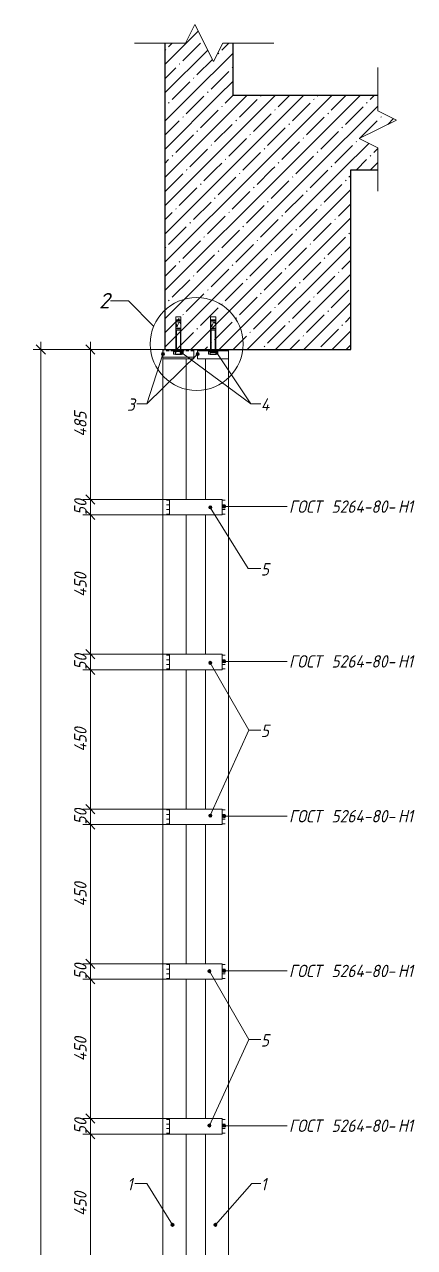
# Model space of a CAD drawing. Header units: millimetres. Extents: x 1214 to 43479, y -809 to 8550.
# Drawn here: x 28917 to 30175, y 4598 to 8550 of the extents above; entities that cross this region are included whole.
import ezdxf

# ---------------------------------------------------------------- set-up
doc = ezdxf.new("R2010")
doc.units = ezdxf.units.MM
doc.linetypes.add('200_ШТРИХ_ш1п0_6_', pattern=[16, 10, -6])
for name, color, linetype, lineweight in [('A-ANNO-DIMS', 7, 'Continuous', 9), ('A-ANNO-DIMS-20', 7, 'Continuous', 9), ('A-DETL-1', 7, '200_ШТРИХ_ш1п0_6_', 5), ('A-DETL-2', 7, 'Continuous', 5), ('A-DETL-GENF-2', 7, 'Continuous', 5), ('A-FLOR-FNSH-1', 7, 'Continuous', 30), ('A-FLOR-PATT-1', 7, 'Continuous', 5), ('A-GENM', 7, 'Continuous', 9), ('A-GENM-IDEN', 7, 'Continuous', 9), ('A-WALL-1', 7, 'Continuous', 30), ('A-WALL-PATT-1', 7, 'Continuous', 5), ('G-ANNO-TEXT', 7, 'Continuous', 9)]:
    doc.layers.add(name, color=color, linetype=linetype, lineweight=lineweight)
doc.styles.add('ISOCPEUR_I_4', font='isocpeui.ttf', dxfattribs={"width": 0.9, "height": 40})
doc.styles.add('ISOCPEUR_I_5', font='isocpeui.ttf', dxfattribs={"height": 50})
doc.dimstyles.new('ISO-2_0_0_9К_Средний', dxfattribs={"dimscale": 304.8, "dimtxt": 39.839247, "dimasz": 0.098425, "dimexe": 0.07874, "dimexo": 0, "dimgap": 0, "dimtad": 1, "dimdec": 0, "dimzin": 0, "dimdsep": 46, "dimtxsty": 'ISOCPEUR_I_4', "dimblk1": 'OBLIQUE', "dimblk2": 'OBLIQUE', "dimsah": 1, "dimcen": 0.09, "dimdle": 0.07874, "dimazin": 0, "dimtfac": 1, "dimtdec": 4, "dimtix": 1, "dimtmove": 0, "dimatfit": 3, "dimfxl": 1, "dimtvp": 1, "dimtolj": 1, "dimtzin": 0, "dimarcsym": 2})
pattern_1 = [(45, (30385.47, 6790), (-45.6197, 45.6197), []), (45, (30431.09, 6790), (-45.6197, 45.6197), [80.645, -16.129, 2.682, -13.447])]

# ---------------------------------------------------------------- blocks, each defined once
blk = doc.blocks.new('Фахверк_Влож_Полоса боковая - Полоса_Фахверка-25655111-АР1_1_Ф-16')
at = {"layer": 'A-GENM'}
for p, q in [((-27085, 6965), (-27085, 7015)), ((-26915, 7015), (-27085, 7015)), ((-26915, 7015), (-26915, 6965)), ((-27085, 6965), (-26915, 6965))]:
    blk.add_line(p, q, dxfattribs=at)
blk = doc.blocks.new('Фахверк_Влож_Уголок - Уголок_Фахверка-26832616-АР1_1_Ф-16')
at = {"layer": 'A-GENM'}
for p, q in [((-26969, 7470), (-26969, 7015)), ((-26894, -124), (-26894, 7470)), ((-26969, 6965), (-26969, 6515)), ((-26969, 6465), (-26969, 6015)), ((-26969, 5965), (-26969, 5515)), ((-26969, 5465), (-26969, 5015)), ((-26969, 4965), (-26969, 4515)), ((-26969, 4465), (-26969, 4015)), ((-26969, 3965), (-26969, 3515)), ((-26969, 3465), (-26969, 3015)), ((-26969, 2965), (-26969, 2515)), ((-26969, 2465), (-26969, 2015)), ((-26969, 1965), (-26969, 1515)), ((-26969, 1465), (-26969, 1015)), ((-26969, 965), (-26969, 515)), ((-26969, 465), (-26969, 15)), ((-26969, -35), (-26969, -124)), ((-26894, -124), (-26969, -124))]:
    blk.add_line(p, q, dxfattribs=at)
blk = doc.blocks.new('Фахверк_Влож_Полоса верхняя - Полоса верхняя_Фахверка-25545440-АР1_1_Ф-16')
at = {"layer": 'A-GENM'}
for p, q in [((-27106, 7475), (-27106, 7500)), ((-27106, 7500), (-27100, 7500)), ((-27106, 7470), (-27106, 7475)), ((-27106, 7475), (-27006, 7475)), ((-27106, 7470), (-27006, 7470)), ((-27006, 7500), (-27006, 7475)), ((-27006, 7475), (-27006, 7470))]:
    blk.add_line(p, q, dxfattribs=at)
blk = doc.blocks.new('Фахверк_Влож_Полоса верхняя - Полоса верхняя_Фахверка-V32-АР1_1_Ф-16')
at = {"layer": 'A-GENM'}
for p, q in [((-26994, 7495), (-26994, 7500)), ((-26994, 7470), (-26994, 7495)), ((-26894, 7495), (-26994, 7495)), ((-26994, 7470), (-26894, 7470)), ((-26894, 7500), (-26894, 7495)), ((-26894, 7495), (-26894, 7470))]:
    blk.add_line(p, q, dxfattribs=at)
blk = doc.blocks.new('Фахверк_Влож_Уголок - Уголок_Фахверка-26832617-АР1_1_Ф-16')
at = {"layer": 'A-GENM'}
for p, q in [((-27106, 7470), (-27031, 7470)), ((-27106, 7470), (-27106, -124)), ((-27031, 7015), (-27031, 7470)), ((-27031, 6515), (-27031, 6965)), ((-27031, 6015), (-27031, 6465)), ((-27031, 5515), (-27031, 5965)), ((-27031, 5015), (-27031, 5465)), ((-27031, 4515), (-27031, 4965)), ((-27031, 4015), (-27031, 4465)), ((-27031, 3515), (-27031, 3965)), ((-27031, 3015), (-27031, 3465)), ((-27031, 2515), (-27031, 2965)), ((-27031, 2015), (-27031, 2465)), ((-27031, 1515), (-27031, 1965)), ((-27031, 1015), (-27031, 1465)), ((-27031, 515), (-27031, 965)), ((-27031, 15), (-27031, 465)), ((-27031, -124), (-27031, -35)), ((-27031, -124), (-27106, -124))]:
    blk.add_line(p, q, dxfattribs=at)
blk = doc.blocks.new('Фахверк_Влож_Анкерный болт - Анкерный болт_Фахверка-25085591-АР1_1_Ф-16')
at = {"layer": 'A-GENM'}
for p, q in [((-26954, 7495), (-26954, 7490)), ((-26944, 7490), (-26954, 7490)), ((-26934, 7490), (-26944, 7490)), ((-26934, 7490), (-26934, 7495))]:
    blk.add_line(p, q, dxfattribs=at)
blk = doc.blocks.new('DET_L_Линия разрыва1 - М20-27083816-АР1_1_Ф-16')
at = {"layer": 'A-DETL-GENF-2'}
for p, q in [((-26412.6, 8410.9), (-26412.6, 8270.9)), ((-26412.6, 8270.9), (-26352.6, 8240.9)), ((-26352.6, 8240.9), (-26472.6, 8180.9)), ((-26472.6, 8180.9), (-26412.6, 8150.9)), ((-26412.6, 8150.9), (-26412.6, 8010.9))]:
    blk.add_line(p, q, dxfattribs=at)
blk = doc.blocks.new('DET_L_Линия разрыва1 - М20-27084499-АР1_1_Ф-16')
at = {"layer": 'A-DETL-GENF-2'}
for p, q in [((-27033, 8489.7), (-27003, 8549.7)), ((-27003, 8549.7), (-26943, 8429.7)), ((-27198, 8489.7), (-27033, 8489.7)), ((-26943, 8429.7), (-26913, 8489.7)), ((-26913, 8489.7), (-26748, 8489.7))]:
    blk.add_line(p, q, dxfattribs=at)
blk = doc.blocks.new('DIMBLOCK95-АР1_1_Ф-16')
at = {"layer": 'A-ANNO-DIMS-20', "lineweight": 20}
for p, q in [((29129.4, 4965), (29114.4, 4980)), ((29129.4, 4965), (29144.4, 4950)), ((29129.4, 4515), (29114.4, 4530)), ((29129.4, 4515), (29144.4, 4500))]:
    blk.add_line(p, q, dxfattribs=at)
at = {"layer": 'A-ANNO-DIMS-20'}
for p, q in [((29384.5, 4965), (29105.4, 4965)), ((29129.4, 4515), (29129.4, 4965)), ((29129.4, 4965), (29384.5, 4965)), ((29384.5, 4515), (29105.4, 4515)), ((29129.4, 4515), (29384.5, 4515))]:
    blk.add_line(p, q, dxfattribs=at)
at = {"layer": 'A-ANNO-DIMS-20', "color": 0, "insert": (29077.2, 4700.5), "char_height": 40, "width": 94.695, "attachment_point": 1, "rotation": 90, "line_spacing_factor": 1.149209, "style": 'ISOCPEUR_I_4'}
blk.add_mtext('450', dxfattribs=at)
blk = doc.blocks.new('_Oblique')
at = {"color": 0, "linetype": 'ByBlock', "lineweight": -2}
blk.add_line((-0.5, -0.5), (0.5, 0.5), dxfattribs=at)
blk = doc.blocks.new('DIMBLOCK96-АР1_1_Ф-16')
at = {"layer": 'A-ANNO-DIMS-20', "lineweight": 20}
for p, q in [((29129.4, 5015), (29114.4, 5030)), ((29129.4, 4965), (29114.4, 4980)), ((29129.4, 5015), (29144.4, 5000)), ((29129.4, 4965), (29144.4, 4950))]:
    blk.add_line(p, q, dxfattribs=at)
at = {"layer": 'A-ANNO-DIMS-20'}
for p, q in [((29384.5, 5015), (29105.4, 5015)), ((29129.4, 4965), (29129.4, 5015)), ((29129.4, 5015), (29384.5, 5015)), ((29384.5, 4965), (29105.4, 4965)), ((29129.4, 4965), (29384.5, 4965))]:
    blk.add_line(p, q, dxfattribs=at)
at = {"layer": 'A-ANNO-DIMS-20', "color": 0, "insert": (29077.2, 4964.7), "char_height": 40, "width": 60.678, "attachment_point": 1, "rotation": 90, "line_spacing_factor": 1.149209, "style": 'ISOCPEUR_I_4'}
blk.add_mtext('50', dxfattribs=at)
blk = doc.blocks.new('DIMBLOCK97-АР1_1_Ф-16')
at = {"layer": 'A-ANNO-DIMS-20'}
for p, q in [((29384.5, 5465), (29105.4, 5465)), ((29129.4, 5015), (29129.4, 5465)), ((29129.4, 5465), (29384.5, 5465)), ((29384.5, 5015), (29105.4, 5015)), ((29129.4, 5015), (29384.5, 5015))]:
    blk.add_line(p, q, dxfattribs=at)
at = {"layer": 'A-ANNO-DIMS-20', "lineweight": 20}
for p, q in [((29129.4, 5465), (29114.4, 5480)), ((29129.4, 5465), (29144.4, 5450)), ((29129.4, 5015), (29114.4, 5030)), ((29129.4, 5015), (29144.4, 5000))]:
    blk.add_line(p, q, dxfattribs=at)
at = {"layer": 'A-ANNO-DIMS-20', "color": 0, "insert": (29077.2, 5200.5), "char_height": 40, "width": 94.695, "attachment_point": 1, "rotation": 90, "line_spacing_factor": 1.149209, "style": 'ISOCPEUR_I_4'}
blk.add_mtext('450', dxfattribs=at)
blk = doc.blocks.new('DIMBLOCK98-АР1_1_Ф-16')
at = {"layer": 'A-ANNO-DIMS-20'}
for p, q in [((29384.5, 5515), (29105.4, 5515)), ((29129.4, 5465), (29129.4, 5515)), ((29129.4, 5515), (29384.5, 5515)), ((29384.5, 5465), (29105.4, 5465)), ((29129.4, 5465), (29384.5, 5465))]:
    blk.add_line(p, q, dxfattribs=at)
at = {"layer": 'A-ANNO-DIMS-20', "lineweight": 20}
for p, q in [((29129.4, 5515), (29114.4, 5530)), ((29129.4, 5515), (29144.4, 5500)), ((29129.4, 5465), (29114.4, 5480)), ((29129.4, 5465), (29144.4, 5450))]:
    blk.add_line(p, q, dxfattribs=at)
at = {"layer": 'A-ANNO-DIMS-20', "color": 0, "insert": (29077.2, 5464.7), "char_height": 40, "width": 60.678, "attachment_point": 1, "rotation": 90, "line_spacing_factor": 1.149209, "style": 'ISOCPEUR_I_4'}
blk.add_mtext('50', dxfattribs=at)
blk = doc.blocks.new('DIMBLOCK99-АР1_1_Ф-16')
at = {"layer": 'A-ANNO-DIMS-20', "lineweight": 20}
for p, q in [((29129.4, 5965), (29114.4, 5980)), ((29129.4, 5965), (29144.4, 5950)), ((29129.4, 5515), (29114.4, 5530)), ((29129.4, 5515), (29144.4, 5500))]:
    blk.add_line(p, q, dxfattribs=at)
at = {"layer": 'A-ANNO-DIMS-20'}
for p, q in [((29384.5, 5965), (29105.4, 5965)), ((29129.4, 5515), (29129.4, 5965)), ((29129.4, 5965), (29384.5, 5965)), ((29384.5, 5515), (29105.4, 5515)), ((29129.4, 5515), (29384.5, 5515))]:
    blk.add_line(p, q, dxfattribs=at)
at = {"layer": 'A-ANNO-DIMS-20', "color": 0, "insert": (29077.2, 5700.5), "char_height": 40, "width": 94.695, "attachment_point": 1, "rotation": 90, "line_spacing_factor": 1.149209, "style": 'ISOCPEUR_I_4'}
blk.add_mtext('450', dxfattribs=at)
blk = doc.blocks.new('DIMBLOCK100-АР1_1_Ф-16')
at = {"layer": 'A-ANNO-DIMS-20'}
for p, q in [((29384.5, 6015), (29105.4, 6015)), ((29129.4, 5965), (29129.4, 6015)), ((29129.4, 6015), (29384.5, 6015)), ((29384.5, 5965), (29105.4, 5965)), ((29129.4, 5965), (29384.5, 5965))]:
    blk.add_line(p, q, dxfattribs=at)
at = {"layer": 'A-ANNO-DIMS-20', "lineweight": 20}
for p, q in [((29129.4, 6015), (29114.4, 6030)), ((29129.4, 6015), (29144.4, 6000)), ((29129.4, 5965), (29114.4, 5980)), ((29129.4, 5965), (29144.4, 5950))]:
    blk.add_line(p, q, dxfattribs=at)
at = {"layer": 'A-ANNO-DIMS-20', "color": 0, "insert": (29077.2, 5964.7), "char_height": 40, "width": 60.678, "attachment_point": 1, "rotation": 90, "line_spacing_factor": 1.149209, "style": 'ISOCPEUR_I_4'}
blk.add_mtext('50', dxfattribs=at)
blk = doc.blocks.new('DIMBLOCK101-АР1_1_Ф-16')
at = {"layer": 'A-ANNO-DIMS-20'}
for p, q in [((29384.5, 6465), (29105.4, 6465)), ((29129.4, 6015), (29129.4, 6465)), ((29129.4, 6465), (29384.5, 6465)), ((29384.5, 6015), (29105.4, 6015)), ((29129.4, 6015), (29384.5, 6015))]:
    blk.add_line(p, q, dxfattribs=at)
at = {"layer": 'A-ANNO-DIMS-20', "lineweight": 20}
for p, q in [((29129.4, 6465), (29114.4, 6480)), ((29129.4, 6465), (29144.4, 6450)), ((29129.4, 6015), (29114.4, 6030)), ((29129.4, 6015), (29144.4, 6000))]:
    blk.add_line(p, q, dxfattribs=at)
at = {"layer": 'A-ANNO-DIMS-20', "color": 0, "insert": (29077.2, 6200.5), "char_height": 40, "width": 94.695, "attachment_point": 1, "rotation": 90, "line_spacing_factor": 1.149209, "style": 'ISOCPEUR_I_4'}
blk.add_mtext('450', dxfattribs=at)
blk = doc.blocks.new('DIMBLOCK102-АР1_1_Ф-16')
at = {"layer": 'A-ANNO-DIMS-20', "lineweight": 20}
for p, q in [((29129.4, 6515), (29114.4, 6530)), ((29129.4, 6515), (29144.4, 6500)), ((29129.4, 6465), (29114.4, 6480)), ((29129.4, 6465), (29144.4, 6450))]:
    blk.add_line(p, q, dxfattribs=at)
at = {"layer": 'A-ANNO-DIMS-20'}
for p, q in [((29384.5, 6515), (29105.4, 6515)), ((29129.4, 6465), (29129.4, 6515)), ((29129.4, 6515), (29384.5, 6515)), ((29384.5, 6465), (29105.4, 6465)), ((29129.4, 6465), (29384.5, 6465))]:
    blk.add_line(p, q, dxfattribs=at)
at = {"layer": 'A-ANNO-DIMS-20', "color": 0, "insert": (29077.2, 6464.7), "char_height": 40, "width": 60.678, "attachment_point": 1, "rotation": 90, "line_spacing_factor": 1.149209, "style": 'ISOCPEUR_I_4'}
blk.add_mtext('50', dxfattribs=at)
blk = doc.blocks.new('DIMBLOCK103-АР1_1_Ф-16')
at = {"layer": 'A-ANNO-DIMS-20'}
for p, q in [((29384.5, 6965), (29105.4, 6965)), ((29129.4, 6515), (29129.4, 6965)), ((29129.4, 6965), (29384.5, 6965)), ((29384.5, 6515), (29105.4, 6515)), ((29129.4, 6515), (29384.5, 6515))]:
    blk.add_line(p, q, dxfattribs=at)
at = {"layer": 'A-ANNO-DIMS-20', "lineweight": 20}
for p, q in [((29129.4, 6965), (29114.4, 6980)), ((29129.4, 6965), (29144.4, 6950)), ((29129.4, 6515), (29114.4, 6530)), ((29129.4, 6515), (29144.4, 6500))]:
    blk.add_line(p, q, dxfattribs=at)
at = {"layer": 'A-ANNO-DIMS-20', "color": 0, "insert": (29077.2, 6700.5), "char_height": 40, "width": 94.695, "attachment_point": 1, "rotation": 90, "line_spacing_factor": 1.149209, "style": 'ISOCPEUR_I_4'}
blk.add_mtext('450', dxfattribs=at)
blk = doc.blocks.new('DIMBLOCK104-АР1_1_Ф-16')
at = {"layer": 'A-ANNO-DIMS-20'}
for p, q in [((29384.5, 7015), (29105.4, 7015)), ((29129.4, 6965), (29129.4, 7015)), ((29129.4, 7015), (29384.5, 7015)), ((29384.5, 6965), (29105.4, 6965)), ((29129.4, 6965), (29384.5, 6965))]:
    blk.add_line(p, q, dxfattribs=at)
at = {"layer": 'A-ANNO-DIMS-20', "lineweight": 20}
for p, q in [((29129.4, 7015), (29114.4, 7030)), ((29129.4, 7015), (29144.4, 7000)), ((29129.4, 6965), (29114.4, 6980)), ((29129.4, 6965), (29144.4, 6950))]:
    blk.add_line(p, q, dxfattribs=at)
at = {"layer": 'A-ANNO-DIMS-20', "color": 0, "insert": (29077.2, 6964.7), "char_height": 40, "width": 60.678, "attachment_point": 1, "rotation": 90, "line_spacing_factor": 1.149209, "style": 'ISOCPEUR_I_4'}
blk.add_mtext('50', dxfattribs=at)
blk = doc.blocks.new('DIMBLOCK105-АР1_1_Ф-16')
at = {"layer": 'A-ANNO-DIMS-20', "lineweight": 20}
for p, q in [((29129.4, 7500), (29114.4, 7515)), ((29129.4, 7500), (29144.4, 7485)), ((29129.4, 7015), (29114.4, 7030)), ((29129.4, 7015), (29144.4, 7000))]:
    blk.add_line(p, q, dxfattribs=at)
at = {"layer": 'A-ANNO-DIMS-20'}
for p, q in [((29129.4, 7015), (29129.4, 7524)), ((29369.5, 7500), (29105.4, 7500)), ((29129.4, 7500), (29369.5, 7500)), ((29384.5, 7015), (29105.4, 7015)), ((29129.4, 7015), (29384.5, 7015))]:
    blk.add_line(p, q, dxfattribs=at)
at = {"layer": 'A-ANNO-DIMS-20', "color": 0, "insert": (29077.2, 7218), "char_height": 40, "width": 94.695, "attachment_point": 1, "rotation": 90, "line_spacing_factor": 1.149209, "style": 'ISOCPEUR_I_4'}
blk.add_mtext('485', dxfattribs=at)
blk = doc.blocks.new('DIMBLOCK106-АР1_1_Ф-16')
at = {"layer": 'A-ANNO-DIMS-20', "lineweight": 20}
for p, q in [((28969.4, 7500), (28954.4, 7515)), ((28969.4, 7500), (28984.4, 7485)), ((28969.4, -130), (28954.4, -115)), ((28969.4, -130), (28984.4, -145))]:
    blk.add_line(p, q, dxfattribs=at)
at = {"layer": 'A-ANNO-DIMS-20'}
for p, q in [((28969.4, 7524), (28969.4, -154)), ((29369.5, 7500), (28945.4, 7500)), ((28969.4, 7500), (29369.5, 7500)), ((29369.5, -130), (28945.4, -130)), ((28969.4, -130), (29369.5, -130))]:
    blk.add_line(p, q, dxfattribs=at)
at = {"layer": 'A-ANNO-DIMS-20', "color": 0, "insert": (28917.2, 3634.4), "char_height": 40, "width": 121.356, "attachment_point": 1, "rotation": 90, "line_spacing_factor": 1.149209, "style": 'ISOCPEUR_I_4'}
blk.add_mtext('7630', dxfattribs=at)

msp = doc.modelspace()

# ---------------------------------------------------------------- hatches: boundary and pattern name
at = {"layer": 'A-FLOR-PATT-1'}
h = msp.add_hatch(dxfattribs=at)
h.set_pattern_fill('FP_13', color=256, style=0, pattern_type=2)
h.set_pattern_definition(pattern_1)
h.paths.add_polyline_path([(30056.89694, 8080), (30056.89694, 8150.92443), (29996.89694, 8180.92443), (30116.89694, 8240.92443), (30056.89694, 8270.92443), (30056.89694, 8320), (29369.50287, 8320), (29369.50287, 8080.00014), (29996.89694, 8080)], flags=0)
at = {"layer": 'A-GENM-IDEN'}
h = msp.add_hatch(color=256, dxfattribs=at)
edge = h.paths.add_edge_path(flags=0)
edge.add_arc((29363.50274, 7485), 5, 0, 360)
h = msp.add_hatch(color=256, dxfattribs=at)
edge = h.paths.add_edge_path(flags=0)
edge.add_arc((29424.23857, 7489.34157), 5, 0, 360)
h = msp.add_hatch(color=256, dxfattribs=at)
edge = h.paths.add_edge_path(flags=0)
edge.add_arc((29475.50274, 7485), 5, 0, 360)
h = msp.add_hatch(color=256, dxfattribs=at)
edge = h.paths.add_edge_path(flags=0)
edge.add_arc((29535.50274, 7492.5), 5, 0, 360)
h = msp.add_hatch(color=256, dxfattribs=at)
edge = h.paths.add_edge_path(flags=0)
edge.add_arc((29516.35396, 6989.67214), 5, 0, 360)
h = msp.add_hatch(color=256, dxfattribs=at)
edge = h.paths.add_edge_path(flags=0)
edge.add_arc((29516.35396, 6487.30311), 5, 0, 360)
h = msp.add_hatch(color=256, dxfattribs=at)
edge = h.paths.add_edge_path(flags=0)
edge.add_arc((29516.35396, 5993.70399), 5, 0, 360)
h = msp.add_hatch(color=256, dxfattribs=at)
edge = h.paths.add_edge_path(flags=0)
edge.add_arc((29513.20585, 5491.16201), 5, 0, 360)
h = msp.add_hatch(color=256, dxfattribs=at)
edge = h.paths.add_edge_path(flags=0)
edge.add_arc((29513.20585, 4992.77808), 5, 0, 360)
h = msp.add_hatch(color=256, dxfattribs=at)
edge = h.paths.add_edge_path(flags=0)
edge.add_arc((29394.34313, 4671.88612), 5, 0, 360)
h = msp.add_hatch(color=256, dxfattribs=at)
edge = h.paths.add_edge_path(flags=0)
edge.add_arc((29532.66885, 4671.88612), 5, 0, 360)
at = {"layer": 'A-WALL-PATT-1'}
h = msp.add_hatch(dxfattribs=at)
h.set_pattern_fill('FP_13', color=256, style=0, pattern_type=2)
h.set_pattern_definition(pattern_1)
h.paths.add_polyline_path([(29556.51781, 8320), (29589.50274, 8320), (29589.50274, 8489.72941), (29556.51781, 8489.72941), (29526.51781, 8429.72941), (29466.51781, 8549.72941), (29436.51781, 8489.72941), (29369.50274, 8489.72941), (29369.50274, 8320), (29466.51781, 8320)], flags=0)
h = msp.add_hatch(dxfattribs=at)
h.set_pattern_fill('FP_13', color=256, style=0, pattern_type=2)
h.set_pattern_definition(pattern_1)
h.paths.add_polyline_path([(29939.29441, 7500), (29969.50274, 7500), (29969.50274, 8080), (29369.50287, 8080), (29369.50287, 7500)], flags=0)
at = {"layer": 'G-ANNO-TEXT'}
h = msp.add_hatch(color=256, dxfattribs=at)
edge = h.paths.add_edge_path(flags=0)
edge.add_arc((29560.97988, 6991.99135), 5, 0, 360)
h = msp.add_hatch(color=256, dxfattribs=at)
edge = h.paths.add_edge_path(flags=0)
edge.add_arc((29560.97988, 6491.99135), 5, 0, 360)
h = msp.add_hatch(color=256, dxfattribs=at)
edge = h.paths.add_edge_path(flags=0)
edge.add_arc((29560.97988, 5991.99135), 5, 0, 360)
h = msp.add_hatch(color=256, dxfattribs=at)
edge = h.paths.add_edge_path(flags=0)
edge.add_arc((29560.97988, 5491.99135), 5, 0, 360)
h = msp.add_hatch(color=256, dxfattribs=at)
edge = h.paths.add_edge_path(flags=0)
edge.add_arc((29560.97988, 4991.99135), 5, 0, 360)

# ---------------------------------------------------------------- linework, layer by layer
at = {"layer": 'A-DETL-1'}
msp.add_line((29463.50274, 7495), (29363.50274, 7495), dxfattribs=at)
at = {"layer": 'A-DETL-2'}
for p, q in [((29421.76884, 7605), (29405.23664, 7605)), ((29405.23664, 7605), (29421.76884, 7605)), ((29405.23664, 7495), (29405.23664, 7605)), ((29405.23664, 7593.35324), (29421.76884, 7593.35324)), ((29405.23664, 7589.22019), (29421.76884, 7589.22019)), ((29406.20856, 7595.41977), (29420.79691, 7595.41977)), ((29421.76884, 7605), (29421.76884, 7495)), ((29533.76884, 7605), (29517.23664, 7605)), ((29517.23664, 7605), (29533.76884, 7605)), ((29517.23664, 7495), (29517.23664, 7605)), ((29517.23664, 7593.35324), (29533.76884, 7593.35324)), ((29517.23664, 7589.22019), (29533.76884, 7589.22019)), ((29518.20856, 7595.41977), (29532.79691, 7595.41977)), ((29533.76884, 7605), (29533.76884, 7495)), ((29405.23664, 7568.25726), (29421.76884, 7568.25726)), ((29405.23664, 7566.19073), (29421.76884, 7566.19073)), ((29405.23664, 7562.05768), (29421.76884, 7562.05768)), ((29407.30316, 7566.19073), (29407.30316, 7568.25726)), ((29407.34508, 7495), (29407.34508, 7562.05768)), ((29407.39189, 7566.19073), (29407.39189, 7568.25726)), ((29419.66039, 7495), (29419.66039, 7562.05768)), ((29517.23664, 7568.25726), (29533.76884, 7568.25726)), ((29517.23664, 7566.19073), (29533.76884, 7566.19073)), ((29517.23664, 7562.05768), (29533.76884, 7562.05768)), ((29519.30316, 7566.19073), (29519.30316, 7568.25726)), ((29519.34508, 7495), (29519.34508, 7562.05768)), ((29519.39189, 7566.19073), (29519.39189, 7568.25726)), ((29531.66039, 7495), (29531.66039, 7562.05768)), ((29403.58342, 7493.56419), (29398.09481, 7492.79533)), ((29398.09481, 7492.79533), (29398.09481, 7484.60205)), ((29398.09481, 7484.60205), (29403.58342, 7483.83319)), ((29400.82805, 7493.56419), (29400.82805, 7495)), ((29426.17742, 7495), (29400.82805, 7495)), ((29426.17742, 7493.56419), (29400.82805, 7493.56419)), ((29403.58342, 7483.81573), (29403.58342, 7493.56419)), ((29423.42206, 7493.56419), (29403.58342, 7493.56419)), ((29423.42206, 7483.81573), (29403.58342, 7483.81573)), ((29407.95915, 7495), (29410.00188, 7495)), ((29428.91066, 7492.79533), (29423.42206, 7493.56419)), ((29423.42206, 7493.56419), (29423.42206, 7483.81573)), ((29423.42206, 7483.83319), (29428.91066, 7484.60205)), ((29426.17742, 7495), (29426.17742, 7493.56419)), ((29428.91066, 7484.60205), (29428.91066, 7492.79533)), ((29515.58342, 7493.56419), (29510.09481, 7492.79533)), ((29510.09481, 7492.79533), (29510.09481, 7484.60205)), ((29510.09481, 7484.60205), (29515.58342, 7483.83319)), ((29512.82805, 7493.56419), (29512.82805, 7495)), ((29538.17742, 7495), (29512.82805, 7495)), ((29538.17742, 7493.56419), (29512.82805, 7493.56419)), ((29515.58342, 7483.81573), (29515.58342, 7493.56419)), ((29535.42206, 7493.56419), (29515.58342, 7493.56419)), ((29535.42206, 7483.81573), (29515.58342, 7483.81573)), ((29519.95915, 7495), (29522.00188, 7495)), ((29540.91066, 7492.79533), (29535.42206, 7493.56419)), ((29535.42206, 7493.56419), (29535.42206, 7483.81573)), ((29535.42206, 7483.83319), (29540.91066, 7484.60205)), ((29538.17742, 7495), (29538.17742, 7493.56419)), ((29540.91066, 7484.60205), (29540.91066, 7492.79533)), ((29384.50274, 7012.5), (29374.50274, 7012.5)), ((29384.50274, 6997.5), (29374.50274, 6997.5)), ((29384.50274, 7015), (29384.50274, 6965)), ((29554.50274, 7015), (29554.50274, 6965)), ((29554.50274, 7012.5), (29564.50274, 7012.5)), ((29554.50274, 6997.5), (29564.50274, 6997.5)), ((29384.50274, 6982.5), (29374.50274, 6982.5)), ((29384.50274, 6967.5), (29374.50274, 6967.5)), ((29554.50274, 6982.5), (29564.50274, 6982.5)), ((29554.50274, 6967.5), (29564.50274, 6967.5)), ((29384.50274, 6512.5), (29374.50274, 6512.5)), ((29384.50274, 6497.5), (29374.50274, 6497.5)), ((29384.50274, 6482.5), (29374.50274, 6482.5)), ((29384.50274, 6515), (29384.50274, 6465)), ((29554.50274, 6515), (29554.50274, 6465)), ((29554.50274, 6512.5), (29564.50274, 6512.5)), ((29554.50274, 6497.5), (29564.50274, 6497.5)), ((29554.50274, 6482.5), (29564.50274, 6482.5)), ((29384.50274, 6467.5), (29374.50274, 6467.5)), ((29554.50274, 6467.5), (29564.50274, 6467.5)), ((29384.50274, 6012.5), (29374.50274, 6012.5)), ((29384.50274, 6015), (29384.50274, 5965)), ((29554.50274, 6015), (29554.50274, 5965)), ((29554.50274, 6012.5), (29564.50274, 6012.5)), ((29384.50274, 5997.5), (29374.50274, 5997.5)), ((29384.50274, 5982.5), (29374.50274, 5982.5)), ((29384.50274, 5967.5), (29374.50274, 5967.5)), ((29554.50274, 5997.5), (29564.50274, 5997.5)), ((29554.50274, 5982.5), (29564.50274, 5982.5)), ((29554.50274, 5967.5), (29564.50274, 5967.5)), ((29384.50274, 5512.5), (29374.50274, 5512.5)), ((29384.50274, 5497.5), (29374.50274, 5497.5)), ((29384.50274, 5515), (29384.50274, 5465)), ((29554.50274, 5515), (29554.50274, 5465)), ((29554.50274, 5512.5), (29564.50274, 5512.5)), ((29554.50274, 5497.5), (29564.50274, 5497.5)), ((29384.50274, 5482.5), (29374.50274, 5482.5)), ((29384.50274, 5467.5), (29374.50274, 5467.5)), ((29554.50274, 5482.5), (29564.50274, 5482.5)), ((29554.50274, 5467.5), (29564.50274, 5467.5)), ((29384.50274, 5012.5), (29374.50274, 5012.5)), ((29384.50274, 4997.5), (29374.50274, 4997.5)), ((29384.50274, 4982.5), (29374.50274, 4982.5)), ((29384.50274, 5015), (29384.50274, 4965)), ((29554.50274, 5015), (29554.50274, 4965)), ((29554.50274, 5012.5), (29564.50274, 5012.5)), ((29554.50274, 4997.5), (29564.50274, 4997.5)), ((29554.50274, 4982.5), (29564.50274, 4982.5)), ((29384.50274, 4967.5), (29374.50274, 4967.5)), ((29554.50274, 4967.5), (29564.50274, 4967.5))]:
    msp.add_line(p, q, dxfattribs=at)
msp.add_circle((29472.42882, 7517.29627), 150, dxfattribs=at)
for centre, radius, start, end in [((29406.41724, 7594.0598), 1.37588, 98.72344894, 149.10051454), ((29420.58823, 7594.0598), 1.37588, 30.89948539, 81.27655106), ((29518.41724, 7594.0598), 1.37588, 98.72344894, 149.10051454), ((29532.58823, 7594.0598), 1.37588, 30.89948539, 81.27655106), ((29401.22367, 7488.25725), 4.22871, 56.08031185, 137.72360384), ((29401.22367, 7489.12267), 4.22871, 222.27639616, 303.91968815), ((29413.50274, 7449.84117), 42.8477, 76.61449587, 103.38550413), ((29413.50274, 7527.53875), 42.8477, 256.61449587, 283.38550413), ((29425.7818, 7488.25725), 4.22871, 42.27639616, 123.91968816), ((29425.7818, 7489.12267), 4.22871, 236.08031184, 317.72360384), ((29513.22367, 7488.25725), 4.22871, 56.08031185, 137.72360384), ((29513.22367, 7489.12267), 4.22871, 222.27639616, 303.91968815), ((29525.50274, 7449.84117), 42.8477, 76.61449587, 103.38550413), ((29525.50274, 7527.53875), 42.8477, 256.61449587, 283.38550413), ((29537.7818, 7488.25725), 4.22871, 42.27639616, 123.91968816), ((29537.7818, 7489.12267), 4.22871, 236.08031184, 317.72360384)]:
    msp.add_arc(centre, radius, start, end, dxfattribs=at)
for points in [[(29405.23664, 7589.22019), (29406.41648, 7584.50355), (29408.87842, 7559.04506), (29412.6395, 7596.51719), (29421.76884, 7584.52941), (29421.76884, 7573.5314)], [(29517.23664, 7589.22019), (29518.41648, 7584.50355), (29520.87842, 7559.04506), (29524.6395, 7596.51719), (29533.76884, 7584.52941), (29533.76884, 7573.5314)]]:
    msp.add_open_spline(points, degree=3, knots=[3.9471277548, 3.9471277548, 3.9471277548, 3.9471277548, 10.0959961781, 20.1294367149, 28.5838158581, 28.5838158581, 28.5838158581, 28.5838158581], dxfattribs=at)
at = {"layer": 'A-FLOR-FNSH-1'}
for p, q in [((29369.50274, 8320), (29369.50274, 8080)), ((30056.89694, 8320), (29589.50274, 8320)), ((29969.50274, 8080), (30056.89694, 8080))]:
    msp.add_line(p, q, dxfattribs=at)
at = {"layer": 'A-GENM-IDEN'}
for p, q in [((29475.50274, 7485), (29311.17425, 7324.16438)), ((29363.50274, 7485), (29311.17425, 7324.16438)), ((29424.23857, 7489.34157), (29646.87176, 7324.65142)), ((29535.50274, 7492.5), (29646.87176, 7324.65142)), ((29311.17425, 7324.16438), (29278.86672, 7324.16438)), ((29311.17425, 7324.16438), (29278.86672, 7324.16438)), ((29646.87176, 7324.65142), (29679.43532, 7324.65142)), ((29646.87176, 7324.65142), (29679.43532, 7324.65142)), ((29516.35396, 6989.67214), (29638.81642, 6792.01363)), ((29638.81642, 6792.01363), (29679.43532, 6792.01363)), ((29516.35396, 6487.30311), (29640.12635, 6270.26323)), ((29516.35396, 5993.70399), (29640.12635, 6270.26323)), ((29640.12635, 6270.26323), (29679.43532, 6270.26323)), ((29640.12635, 6270.26323), (29679.43532, 6270.26323)), ((29513.20585, 5491.16201), (29640.45528, 5270.26323)), ((29513.20585, 4992.77808), (29640.45528, 5270.26323)), ((29640.45528, 5270.26323), (29679.43532, 5270.26323)), ((29640.45528, 5270.26323), (29679.43532, 5270.26323)), ((29312.00185, 4805.67729), (29273.0639, 4805.67729)), ((29394.34313, 4671.88612), (29312.00185, 4805.67729)), ((29532.66885, 4671.88612), (29650.08102, 4805.67729)), ((29650.08102, 4805.67729), (29679.43532, 4805.67729))]:
    msp.add_line(p, q, dxfattribs=at)
for centre in [(29363.50274, 7485), (29424.23857, 7489.34157), (29475.50274, 7485), (29535.50274, 7492.5), (29516.35396, 6989.67214), (29516.35396, 6487.30311), (29516.35396, 5993.70399), (29513.20585, 5491.16201), (29513.20585, 4992.77808), (29394.34313, 4671.88612), (29532.66885, 4671.88612)]:
    msp.add_circle(centre, 5, dxfattribs=at)
at = {"layer": 'A-WALL-1'}
for p, q in [((29369.50274, 8489.72941), (29369.50274, 8320)), ((29589.50274, 8320), (29589.50274, 8489.72941)), ((29369.50274, 8080), (29369.50274, 7500)), ((29969.50274, 7500), (29969.50274, 8080)), ((29369.50274, 7500), (29969.50274, 7500))]:
    msp.add_line(p, q, dxfattribs=at)
at = {"layer": 'G-ANNO-TEXT'}
for p, q in [((29222.83833, 7657.33017), (29194.48995, 7657.33017)), ((29252.92493, 7657.33017), (29222.83833, 7657.33017)), ((29333.39141, 7575.31217), (29252.92493, 7657.33017)), ((29560.97988, 6991.99135), (29764.14178, 6991.99135)), ((29560.97988, 6491.99135), (29764.14178, 6491.99135)), ((29560.97988, 5991.99135), (29764.14178, 5991.99135)), ((29560.97988, 5491.99135), (29764.14178, 5491.99135)), ((29560.97988, 4991.99135), (29764.14178, 4991.99135))]:
    msp.add_line(p, q, dxfattribs=at)
for centre in [(29560.97988, 6991.99135), (29560.97988, 6491.99135), (29560.97988, 5991.99135), (29560.97988, 5491.99135), (29560.97988, 4991.99135)]:
    msp.add_circle(centre, 5, dxfattribs=at)

# ---------------------------------------------------------------- block references
at = {"layer": 'A-DETL-GENF-2'}
for name in ['DET_L_Линия разрыва1 - М20-27084499-АР1_1_Ф-16', 'DET_L_Линия разрыва1 - М20-27083816-АР1_1_Ф-16']:
    msp.add_blockref(name, (56469.50274, 0), dxfattribs=at)
at = {"layer": 'A-GENM'}
for name, p in [('Фахверк_Влож_Полоса верхняя - Полоса верхняя_Фахверка-25545440-АР1_1_Ф-16', (56469.50274, 0)), ('Фахверк_Влож_Уголок - Уголок_Фахверка-26832617-АР1_1_Ф-16', (56469.50274, 0)), ('Фахверк_Влож_Полоса верхняя - Полоса верхняя_Фахверка-V32-АР1_1_Ф-16', (56469.50274, 0)), ('Фахверк_Влож_Уголок - Уголок_Фахверка-26832616-АР1_1_Ф-16', (56469.50274, 0)), ('Фахверк_Влож_Анкерный болт - Анкерный болт_Фахверка-25085591-АР1_1_Ф-16', (56469.50274, 0)), ('Фахверк_Влож_Полоса боковая - Полоса_Фахверка-25655111-АР1_1_Ф-16', (56469.50274, 0)), ('Фахверк_Влож_Полоса боковая - Полоса_Фахверка-25655111-АР1_1_Ф-16', (56469.50274, -500)), ('Фахверк_Влож_Полоса боковая - Полоса_Фахверка-25655111-АР1_1_Ф-16', (56469.50274, -1000)), ('Фахверк_Влож_Полоса боковая - Полоса_Фахверка-25655111-АР1_1_Ф-16', (56469.50274, -1500)), ('Фахверк_Влож_Полоса боковая - Полоса_Фахверка-25655111-АР1_1_Ф-16', (56469.50274, -2000))]:
    msp.add_blockref(name, p, dxfattribs=at)

# ---------------------------------------------------------------- texts
at = {"layer": 'A-GENM-IDEN', "char_height": 40, "attachment_point": 1, "style": 'ISOCPEUR_I_4'}
for s, insert, width in [('\\fISOCPEUR|b0|i1|c204|p34|;\\W.9;3', (29247.93802, 7341.68729), 31.746825), ('\\fISOCPEUR|b0|i1|c204|p34|;\\W.9;3', (29247.93802, 7341.68729), 31.746825), ('\\fISOCPEUR|b0|i1|c204|p34|;\\W.9;4', (29679.43532, 7342.17434), 37.518975), ('\\fISOCPEUR|b0|i1|c204|p34|;\\W.9;4', (29679.43532, 7342.17434), 37.518975), ('\\fISOCPEUR|b0|i1|c204|p34|;\\W.9;5', (29679.43532, 6809.53654), 31.746825), ('\\fISOCPEUR|b0|i1|c204|p34|;\\W.9;5', (29679.43532, 6287.78614), 31.746825), ('\\fISOCPEUR|b0|i1|c204|p34|;\\W.9;5', (29679.43532, 6287.78614), 31.746825), ('\\fISOCPEUR|b0|i1|c204|p34|;\\W.9;5', (29679.43532, 5287.78614), 31.746825), ('\\fISOCPEUR|b0|i1|c204|p34|;\\W.9;5', (29679.43532, 5287.78614), 31.746825), ('\\fISOCPEUR|b0|i1|c204|p34|;\\W.9;1', (29247.93802, 4823.20021), 23.0886), ('\\fISOCPEUR|b0|i1|c204|p34|;\\W.9;1', (29679.43532, 4823.20021), 23.0886)]:
    msp.add_mtext(s, dxfattribs=dict(at, insert=insert, width=width))
at = {"layer": 'G-ANNO-TEXT', "attachment_point": 1}
for s, insert, char_height, width, style in [('\\fISOCPEUR|b0|i1|c204|p34|;2', (29157.44829, 7682.33017), 50, 44.8945, 'ISOCPEUR_I_5'), ('ГОСТ', (29770.14178, 7011.99135), 40, 138.5316, 'ISOCPEUR_I_4'), (' 5264-80-', (29884.44178, 7011.99135), 40, 287.1644625, 'ISOCPEUR_I_4'), ('\\fISOCPEUR|b0|i1|c204|p34|;\\W.9;Н', (30121.37615, 7011.99135), 40, 37.518975, 'ISOCPEUR_I_4'), ('\\fISOCPEUR|b0|i1|c204|p34|;\\W.9;1', (30152.3324, 7011.99135), 40, 23.0886, 'ISOCPEUR_I_4'), ('ГОСТ', (29770.14178, 6511.99135), 40, 138.5316, 'ISOCPEUR_I_4'), (' 5264-80-', (29884.44178, 6511.99135), 40, 287.1644625, 'ISOCPEUR_I_4'), ('\\fISOCPEUR|b0|i1|c204|p34|;\\W.9;Н', (30121.37615, 6511.99135), 40, 37.518975, 'ISOCPEUR_I_4'), ('\\fISOCPEUR|b0|i1|c204|p34|;\\W.9;1', (30152.3324, 6511.99135), 40, 23.0886, 'ISOCPEUR_I_4'), ('ГОСТ', (29770.14178, 6011.99135), 40, 138.5316, 'ISOCPEUR_I_4'), (' 5264-80-', (29884.44178, 6011.99135), 40, 287.1644625, 'ISOCPEUR_I_4'), ('\\fISOCPEUR|b0|i1|c204|p34|;\\W.9;Н', (30121.37615, 6011.99135), 40, 37.518975, 'ISOCPEUR_I_4'), ('\\fISOCPEUR|b0|i1|c204|p34|;\\W.9;1', (30152.3324, 6011.99135), 40, 23.0886, 'ISOCPEUR_I_4'), ('ГОСТ', (29770.14178, 5511.99135), 40, 138.5316, 'ISOCPEUR_I_4'), (' 5264-80-', (29884.44178, 5511.99135), 40, 287.1644625, 'ISOCPEUR_I_4'), ('\\fISOCPEUR|b0|i1|c204|p34|;\\W.9;Н', (30121.37615, 5511.99135), 40, 37.518975, 'ISOCPEUR_I_4'), ('\\fISOCPEUR|b0|i1|c204|p34|;\\W.9;1', (30152.3324, 5511.99135), 40, 23.0886, 'ISOCPEUR_I_4'), ('ГОСТ', (29770.14178, 5011.99135), 40, 138.5316, 'ISOCPEUR_I_4'), (' 5264-80-', (29884.44178, 5011.99135), 40, 287.1644625, 'ISOCPEUR_I_4'), ('\\fISOCPEUR|b0|i1|c204|p34|;\\W.9;Н', (30121.37615, 5011.99135), 40, 37.518975, 'ISOCPEUR_I_4'), ('\\fISOCPEUR|b0|i1|c204|p34|;\\W.9;1', (30152.3324, 5011.99135), 40, 23.0886, 'ISOCPEUR_I_4')]:
    msp.add_mtext(s, dxfattribs=dict(at, insert=insert, char_height=char_height, width=width, style=style))

# ---------------------------------------------------------------- dimensions: what is measured, and where the dimension line sits
at = {"layer": 'A-ANNO-DIMS'}
for base, p1, p2, override, picture, middle in [((28969.42375, -130), (29369.50274, 7500), (29369.50274, -130), {"dimpost": '<>', "dimfxl": 7630}, 'DIMBLOCK106-АР1_1_Ф-16', (28949.16617, 3685)), ((29129.42375, 7500), (29384.50274, 7015), (29369.50274, 7500), {"dimpost": '<>', "dimfxl": 485.231903}, 'DIMBLOCK105-АР1_1_Ф-16', (29109.42375, 7257.5)), ((29129.42375, 7015), (29384.50274, 6965), (29384.50274, 7015), {"dimpost": '<>', "dimfxl": 50}, 'DIMBLOCK104-АР1_1_Ф-16', (29109.42375, 6990)), ((29129.42375, 6965), (29384.50274, 6515), (29384.50274, 6965), {"dimpost": '<>', "dimfxl": 450}, 'DIMBLOCK103-АР1_1_Ф-16', (29109.42375, 6740)), ((29129.42375, 6515), (29384.50274, 6465), (29384.50274, 6515), {"dimpost": '<>', "dimfxl": 50}, 'DIMBLOCK102-АР1_1_Ф-16', (29109.42375, 6490)), ((29129.42375, 6465), (29384.50274, 6015), (29384.50274, 6465), {"dimpost": '<>', "dimfxl": 450}, 'DIMBLOCK101-АР1_1_Ф-16', (29109.42375, 6240)), ((29129.42375, 6015), (29384.50274, 5965), (29384.50274, 6015), {"dimpost": '<>', "dimfxl": 50}, 'DIMBLOCK100-АР1_1_Ф-16', (29109.42375, 5990)), ((29129.42375, 5965), (29384.50274, 5515), (29384.50274, 5965), {"dimpost": '<>', "dimfxl": 450}, 'DIMBLOCK99-АР1_1_Ф-16', (29109.42375, 5740)), ((29129.42375, 5515), (29384.50274, 5465), (29384.50274, 5515), {"dimpost": '<>', "dimfxl": 50}, 'DIMBLOCK98-АР1_1_Ф-16', (29109.42375, 5490)), ((29129.42375, 5465), (29384.50274, 5015), (29384.50274, 5465), {"dimpost": '<>', "dimfxl": 450}, 'DIMBLOCK97-АР1_1_Ф-16', (29109.42375, 5240)), ((29129.42375, 5015), (29384.50274, 4965), (29384.50274, 5015), {"dimpost": '<>', "dimfxl": 50}, 'DIMBLOCK96-АР1_1_Ф-16', (29109.42375, 4990)), ((29129.42375, 4965), (29384.50274, 4515), (29384.50274, 4965), {"dimpost": '<>', "dimfxl": 450}, 'DIMBLOCK95-АР1_1_Ф-16', (29109.42375, 4740))]:
    dim = msp.add_linear_dim(base=base, p1=p1, p2=p2, angle=90, dimstyle='ISO-2_0_0_9К_Средний', override=override, dxfattribs=at)
    dim.commit()
    dim.dimension.update_dxf_attribs({"geometry": picture, "text_midpoint": middle})

doc.saveas('drawing.dxf')
